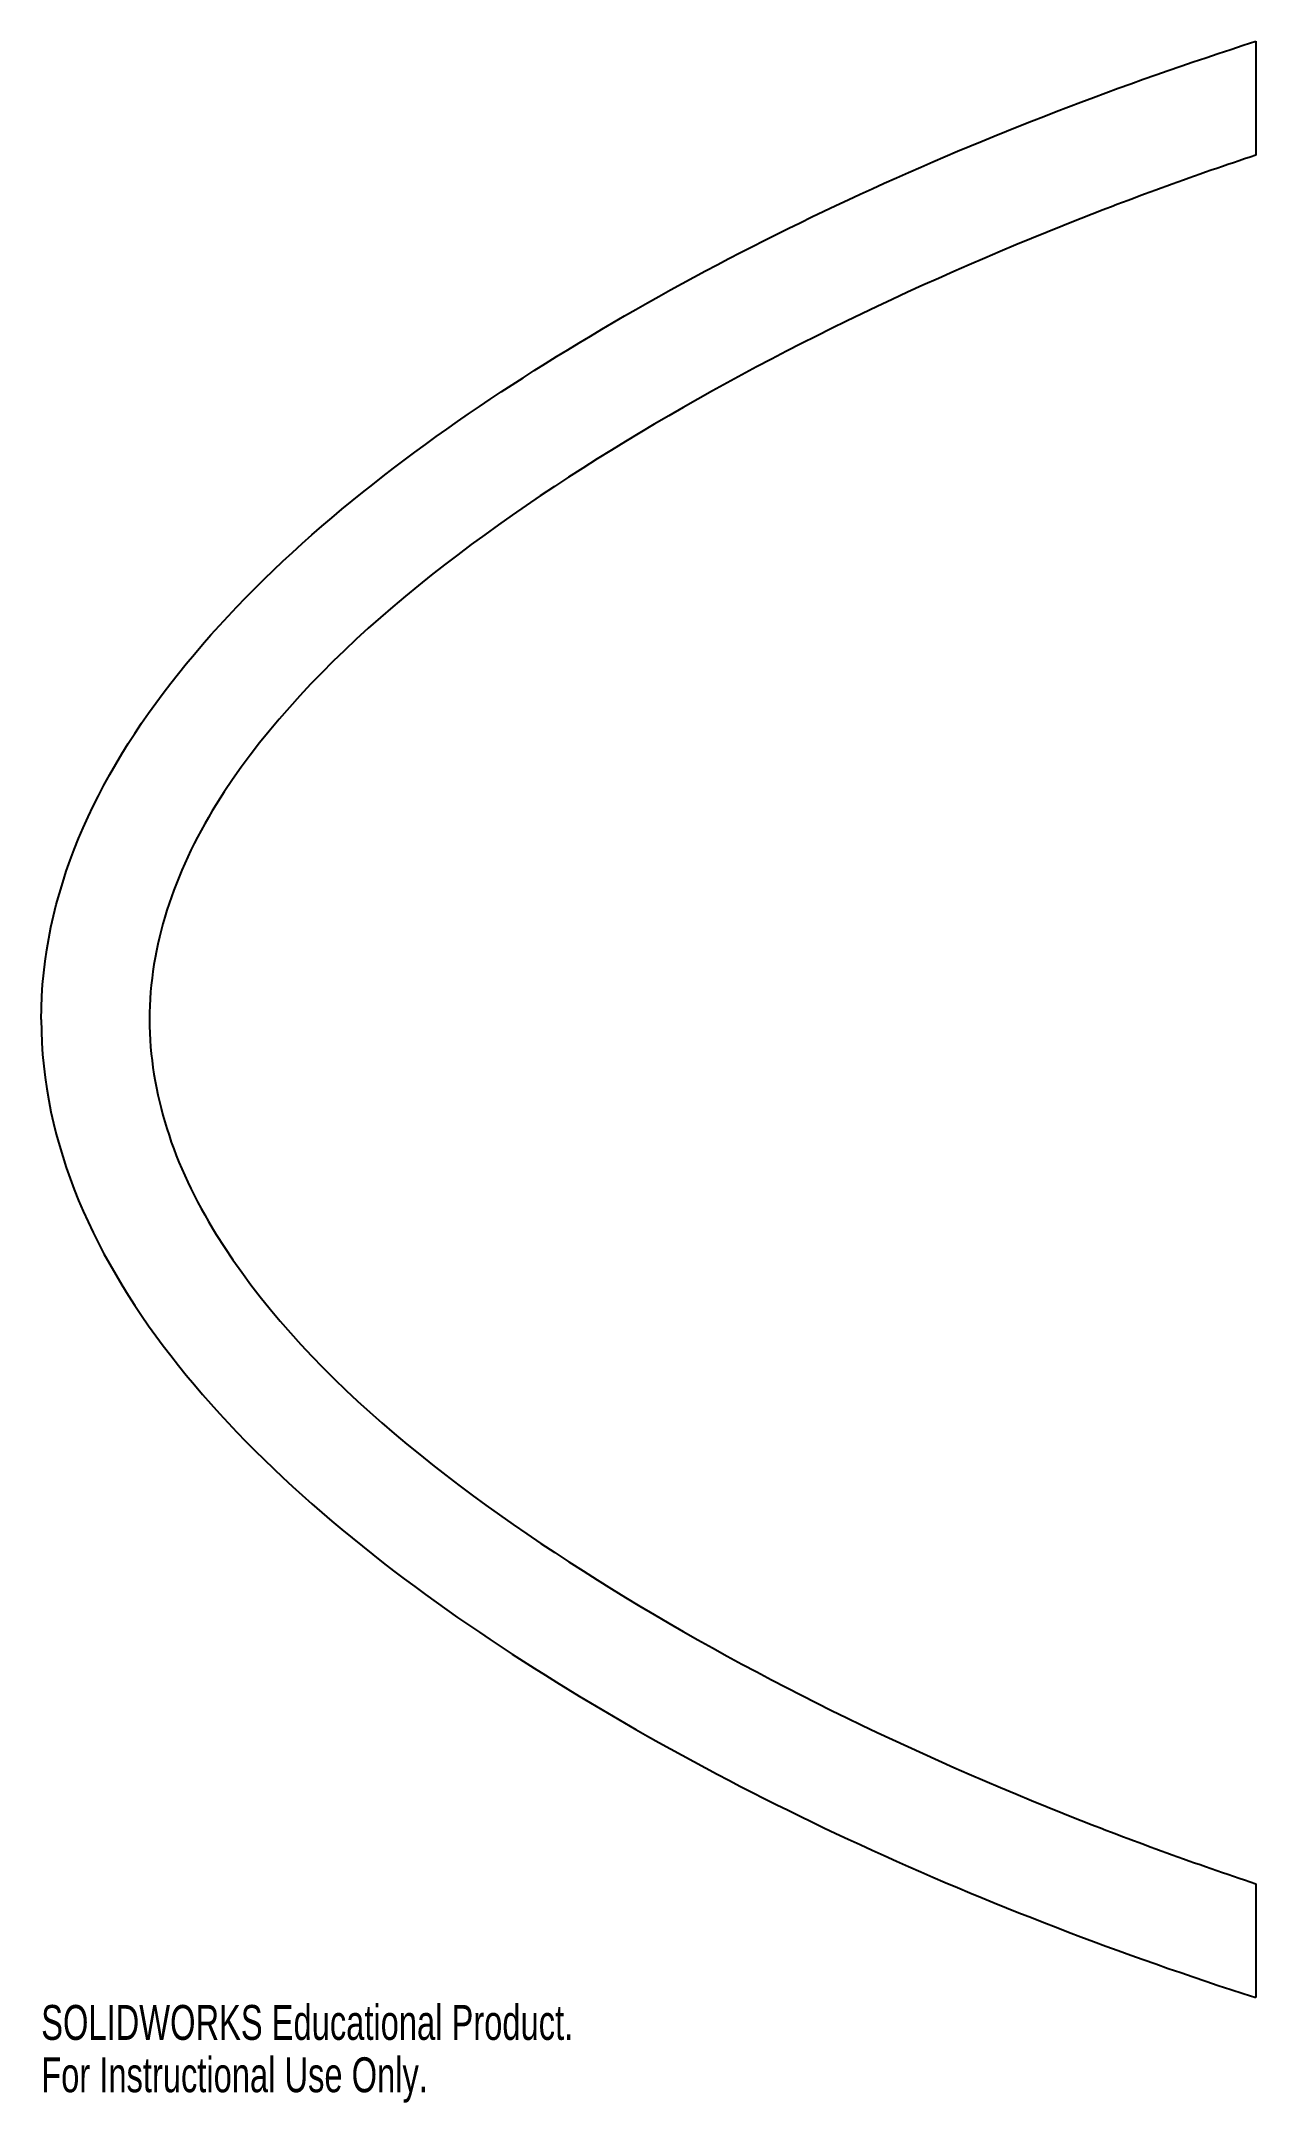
# Model space of a CAD drawing. Header units: millimetres. Extents: x -261 to -93, y -150 to 135.
import ezdxf

# ---------------------------------------------------------------- set-up
doc = ezdxf.new("R2010")
doc.units = ezdxf.units.MM
doc.styles.add('SLDTEXTSTYLE0', font='TXT', dxfattribs={"width": 0.7})

msp = doc.modelspace()

# ---------------------------------------------------------------- linework, layer by layer
at = {"color": 7, "linetype": 'Continuous', "lineweight": 25}
for p, q in [((-92.61, 135.49), (-92.61, 119.71)), ((-117.17, 110.8), (-117.17, 110.8)), ((-117.17, -110.8), (-117.17, -110.8)), ((-92.61, -119.71), (-92.61, -135.49))]:
    msp.add_line(p, q, dxfattribs=at)
for points in [[(-260.84, 0), (-260.84, 34.74), (-230.9, 64.42), (-166.39, 107.39), (-129.65, 123.61), (-92.61, 135.49)], [(-260.84, 0), (-260.84, -34.74), (-230.9, -64.42), (-166.39, -107.39), (-129.65, -123.61), (-92.61, -135.49)]]:
    msp.add_open_spline(points, degree=3, knots=[0, 0, 0, 0, 0.5, 0.5, 1, 1, 1, 1], dxfattribs=at)
for points in [[(-92.61, 119.71), (-100.86, 116.97), (-109.06, 114), (-117.17, 110.8)], [(-117.17, 110.8), (-140.38, 101.64), (-162.97, 90.74), (-183.83, 77.63)], [(-183.83, 77.63), (-205.05, 64.3), (-225.06, 48.37), (-236.6, 29.77)], [(-236.6, 29.77), (-242.52, 20.23), (-245.84, 10.17), (-245.84, 0)], [(-245.84, 0), (-245.84, -10.17), (-242.53, -20.22), (-236.6, -29.77)], [(-236.6, -29.77), (-224.81, -48.77), (-204.79, -64.46), (-183.83, -77.63)], [(-183.83, -77.63), (-162.97, -90.74), (-140.35, -101.65), (-117.17, -110.8)], [(-117.17, -110.8), (-109.06, -114), (-100.86, -116.97), (-92.61, -119.71)]]:
    msp.add_open_spline(points, degree=3, dxfattribs=at)

# ---------------------------------------------------------------- texts
at = {"color": 7, "linetype": 'Continuous', "char_height": 4.8336, "attachment_point": 1, "style": 'SLDTEXTSTYLE0'}
for s, insert in [('SOLIDWORKS Educational Product.', (-260.84, -136.51)), ('For Instructional Use Only.', (-260.84, -143.76))]:
    msp.add_mtext(s, dxfattribs=dict(at, insert=insert))

doc.saveas('drawing.dxf')
